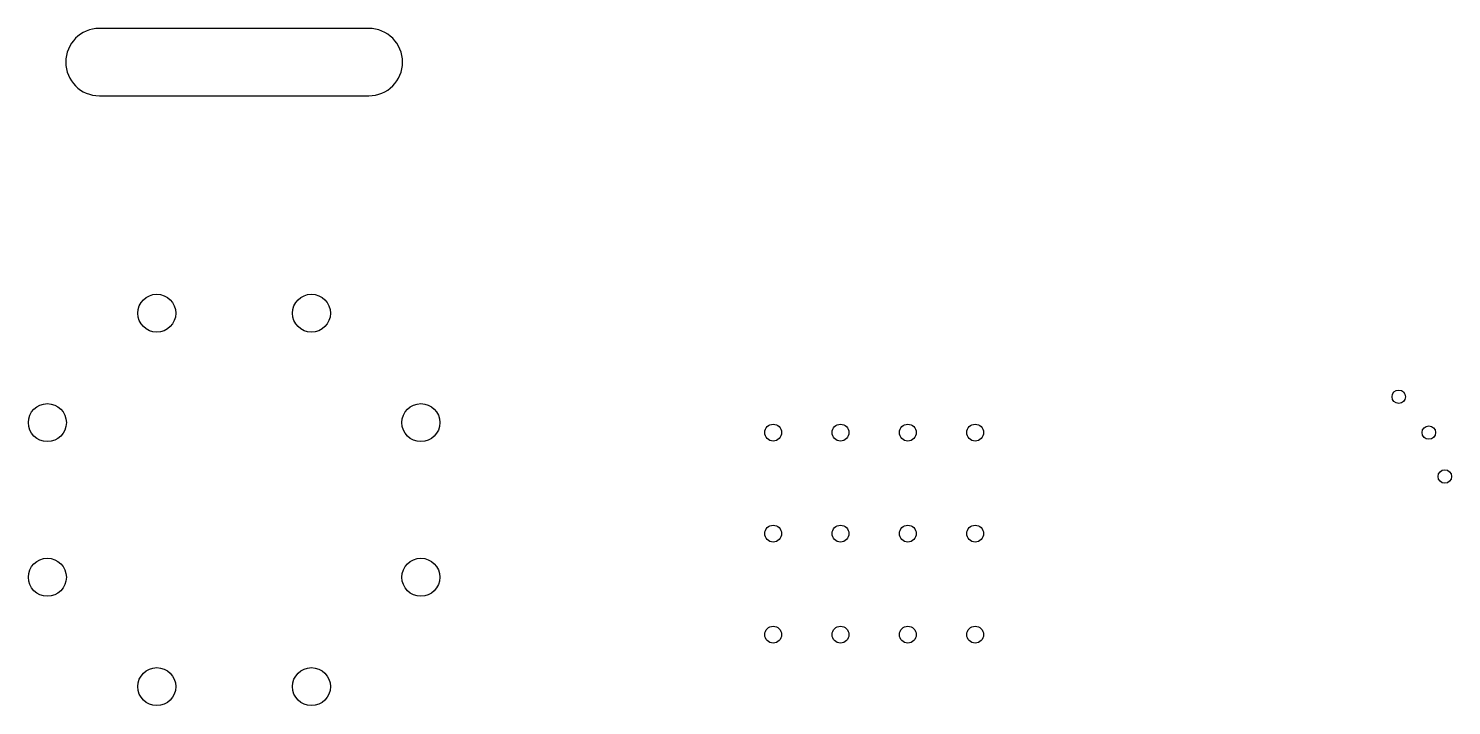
# Model space of a CAD drawing. Header units: inches. Extents: x -1.5 to 9, y -1.5 to 3.5.
import ezdxf

# ---------------------------------------------------------------- set-up
doc = ezdxf.new("R2010")
doc.units = ezdxf.units.IN

msp = doc.modelspace()

# ---------------------------------------------------------------- linework, layer by layer
at = {"layer": 'H'}
for centre, radius in [((-0.574, 1.386), 0.141), ((0.574, 1.386), 0.141), ((8.643, 0.766), 0.05), ((-1.386, 0.574), 0.141), ((1.386, 0.574), 0.141), ((4, 0.5), 0.0625), ((4.5, 0.5), 0.0625), ((5, 0.5), 0.0625), ((5.5, 0.5), 0.0625), ((8.866, 0.5), 0.05), ((8.985, 0.174), 0.05), ((4, -0.25), 0.0625), ((4.5, -0.25), 0.0625), ((5, -0.25), 0.0625), ((5.5, -0.25), 0.0625), ((-1.386, -0.574), 0.141), ((1.386, -0.574), 0.141), ((4, -1), 0.0625), ((4.5, -1), 0.0625), ((5, -1), 0.0625), ((5.5, -1), 0.0625), ((-0.574, -1.386), 0.141), ((0.574, -1.386), 0.141)]:
    msp.add_circle(centre, radius, dxfattribs=at)
at = {"layer": 'S'}
for p, q in [((1, 3.5), (-1, 3.5)), ((-1, 3), (1, 3))]:
    msp.add_line(p, q, dxfattribs=at)
for centre, start, end in [((-1, 3.25), 90, 270), ((1, 3.25), 270, 90)]:
    msp.add_arc(centre, 0.25, start, end, dxfattribs=at)

doc.saveas('drawing.dxf')
